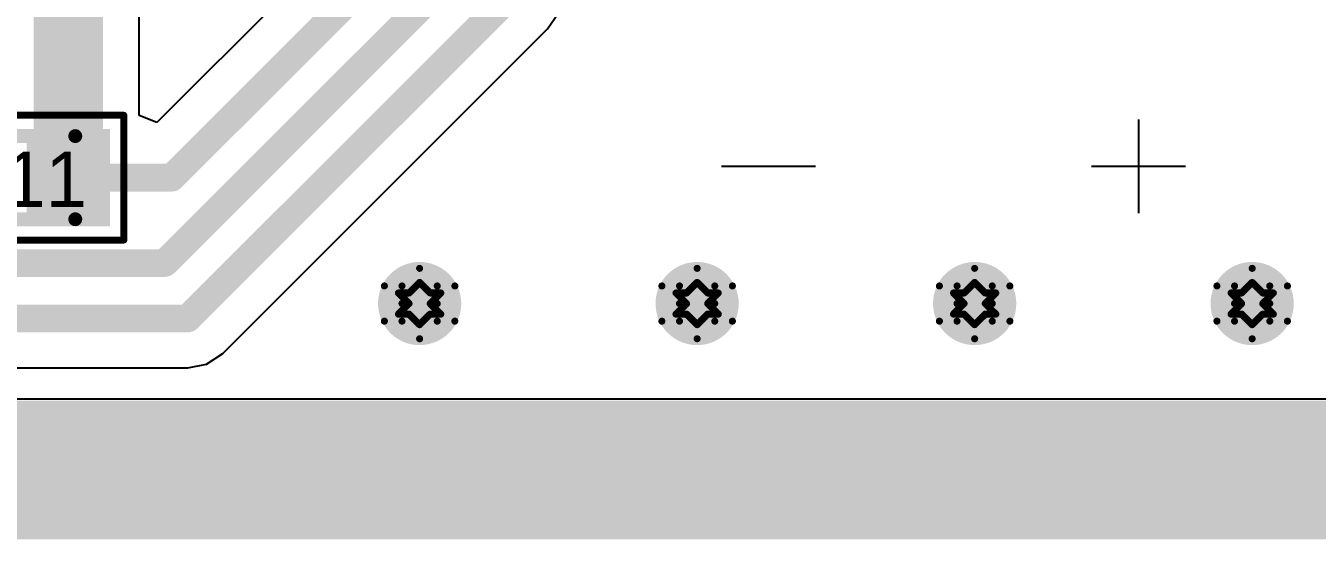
# Model space of a CAD drawing. Header units: millimetres. Extents: x 5 to 399, y 5 to 287.
# Drawn here: x 207.87 to 217.18, y 110.86 to 114.57 of the extents above; entities that cross this region are included whole.
import ezdxf

# ---------------------------------------------------------------- set-up
doc = ezdxf.new("R2010")
doc.units = ezdxf.units.MM
for name, color, linetype in [('BottomLayer', 5, 'Continuous'), ('DrillDrawing', 1, 'Continuous'), ('DrillGuide', 244, 'Continuous'), ('KeepOutLayer', 6, 'Continuous'), ('Mechanical13', 56, 'Continuous'), ('Mechanical2', 216, 'Continuous'), ('MidLayer1', 16, 'Continuous'), ('MidLayer2', 76, 'Continuous'), ('MultiLayer', 9, 'Continuous'), ('TopLayer', 1, 'Continuous'), ('TopOverlay', 2, 'Continuous'), ('TopPaste', 8, 'Continuous'), ('TopSolder', 216, 'Continuous'), ('ViaHoleLayer', 16, 'Continuous')]:
    doc.layers.add(name, color=color, linetype=linetype)

# ---------------------------------------------------------------- blocks, each defined once
blk = doc.blocks.new('0402___255')
at = {"layer": 'Mechanical13', "const_width": 0.1}
for points in [[(0.55, 0.3), (-0.55, 0.3)], [(-0.55, 0.3), (-0.55, -0.3)], [(0.55, 0.3), (0.55, -0.3)], [(0.55, -0.3), (-0.55, -0.3)]]:
    blk.add_lwpolyline(points, dxfattribs=at)
at = {"layer": 'Mechanical13', "const_width": 0.05}
for points in [[(-0.575, 0.3, 1), (-0.525, 0.3, 1)], [(-0.575, 0.3, 1), (-0.525, 0.3, 1)], [(0.525, 0.3, 1), (0.575, 0.3, 1)], [(0.525, 0.3, 1), (0.575, 0.3, 1)], [(-0.575, -0.3, 1), (-0.525, -0.3, 1)], [(-0.575, -0.3, 1), (-0.525, -0.3, 1)], [(0.525, -0.3, 1), (0.575, -0.3, 1)], [(0.525, -0.3, 1), (0.575, -0.3, 1)]]:
    blk.add_lwpolyline(points, format="xyb", close=True, dxfattribs=at)
at = {"layer": 'TopLayer'}
for points in [[(-0.25, -0.3), (-0.25, 0.3), (-0.75, -0.3), (-0.75, 0.3)], [(0.75, -0.3), (0.75, 0.3), (0.25, -0.3), (0.25, 0.3)]]:
    blk.add_solid(points, dxfattribs=at)
at = {"layer": 'TopOverlay', "const_width": 0.05}
for points in [[(-0.9, 0.45), (-0.9, -0.45)], [(0.9, 0.45), (-0.9, 0.45)], [(0.9, 0.45), (0.9, -0.45)], [(0.9, -0.45), (-0.9, -0.45)]]:
    blk.add_lwpolyline(points, dxfattribs=at)
at = {"layer": 'TopOverlay', "const_width": 0.025}
for points in [[(-0.9125, 0.45, 1), (-0.8875, 0.45, 1)], [(-0.9125, 0.45, 1), (-0.8875, 0.45, 1)], [(0.8875, 0.45, 1), (0.9125, 0.45, 1)], [(0.8875, 0.45, 1), (0.9125, 0.45, 1)], [(-0.9125, -0.45, 1), (-0.8875, -0.45, 1)], [(-0.9125, -0.45, 1), (-0.8875, -0.45, 1)], [(0.8875, -0.45, 1), (0.9125, -0.45, 1)], [(0.8875, -0.45, 1), (0.9125, -0.45, 1)]]:
    blk.add_lwpolyline(points, format="xyb", close=True, dxfattribs=at)
at = {"layer": 'TopPaste'}
for points in [[(-0.25, -0.3), (-0.25, 0.3), (-0.75, -0.3), (-0.75, 0.3)], [(0.75, -0.3), (0.75, 0.3), (0.25, -0.3), (0.25, 0.3)]]:
    blk.add_solid(points, dxfattribs=at)
at = {"layer": 'TopSolder'}
for points in [[(-0.2, -0.35), (-0.2, 0.35), (-0.8, -0.35), (-0.8, 0.35)], [(0.8, -0.35), (0.8, 0.35), (0.2, -0.35), (0.2, 0.35)]]:
    blk.add_solid(points, dxfattribs=at)

msp = doc.modelspace()

# ---------------------------------------------------------------- linework, layer by layer
at = {"layer": 'BottomLayer'}
msp.add_line((247.1892, 111.8716), (198.0288, 111.8716), dxfattribs=at)
at = {"layer": 'BottomLayer', "const_width": 0.3}
for points in [[(210.5624, 112.5618, 1), (210.8624, 112.5618, 1)], [(212.5624, 112.5618, 1), (212.8624, 112.5618, 1)], [(214.5624, 112.5618, 1), (214.8624, 112.5618, 1)], [(216.5624, 112.5618, 1), (216.8624, 112.5618, 1)]]:
    msp.add_lwpolyline(points, format="xyb", close=True, dxfattribs=at)
at = {"layer": 'DrillDrawing', "const_width": 0.0508}
for points in [[(210.5854, 112.6888), (210.7124, 112.8158)], [(210.7124, 112.8158), (210.8394, 112.6888)], [(212.5854, 112.6888), (212.7124, 112.8158)], [(212.7124, 112.8158), (212.8394, 112.6888)], [(214.5854, 112.6888), (214.7124, 112.8158)], [(214.7124, 112.8158), (214.8394, 112.6888)], [(216.5854, 112.6888), (216.7124, 112.8158)], [(216.7124, 112.8158), (216.8394, 112.6888)], [(210.4584, 112.6888), (210.5854, 112.5618)], [(210.4584, 112.6888), (210.5854, 112.6888)], [(210.6362, 112.638), (210.7124, 112.7142)], [(210.7124, 112.7142), (210.7886, 112.638)], [(210.8394, 112.6888), (210.9664, 112.6888)], [(210.8394, 112.5618), (210.9664, 112.6888)], [(212.4584, 112.6888), (212.5854, 112.5618)], [(212.4584, 112.6888), (212.5854, 112.6888)], [(212.6362, 112.638), (212.7124, 112.7142)], [(212.7124, 112.7142), (212.7886, 112.638)], [(212.8394, 112.6888), (212.9664, 112.6888)], [(212.8394, 112.5618), (212.9664, 112.6888)], [(214.4584, 112.6888), (214.5854, 112.5618)], [(214.4584, 112.6888), (214.5854, 112.6888)], [(214.6362, 112.638), (214.7124, 112.7142)], [(214.7124, 112.7142), (214.7886, 112.638)], [(214.8394, 112.6888), (214.9664, 112.6888)], [(214.8394, 112.5618), (214.9664, 112.6888)], [(216.4584, 112.6888), (216.5854, 112.5618)], [(216.4584, 112.6888), (216.5854, 112.6888)], [(216.6362, 112.638), (216.7124, 112.7142)], [(216.7124, 112.7142), (216.7886, 112.638)], [(216.8394, 112.6888), (216.9664, 112.6888)], [(216.8394, 112.5618), (216.9664, 112.6888)], [(210.56, 112.638), (210.6362, 112.5618)], [(210.56, 112.638), (210.6362, 112.638)], [(210.7886, 112.638), (210.8648, 112.638)], [(210.7886, 112.5618), (210.8648, 112.638)], [(212.56, 112.638), (212.6362, 112.5618)], [(212.56, 112.638), (212.6362, 112.638)], [(212.7886, 112.638), (212.8648, 112.638)], [(212.7886, 112.5618), (212.8648, 112.638)], [(214.56, 112.638), (214.6362, 112.5618)], [(214.56, 112.638), (214.6362, 112.638)], [(214.7886, 112.638), (214.8648, 112.638)], [(214.7886, 112.5618), (214.8648, 112.638)], [(216.56, 112.638), (216.6362, 112.5618)], [(216.56, 112.638), (216.6362, 112.638)], [(216.7886, 112.638), (216.8648, 112.638)], [(216.7886, 112.5618), (216.8648, 112.638)], [(210.4584, 112.4348), (210.5854, 112.5618)], [(210.56, 112.4856), (210.6362, 112.5618)], [(210.7886, 112.5618), (210.8648, 112.4856)], [(210.8394, 112.5618), (210.9664, 112.4348)], [(212.4584, 112.4348), (212.5854, 112.5618)], [(212.56, 112.4856), (212.6362, 112.5618)], [(212.7886, 112.5618), (212.8648, 112.4856)], [(212.8394, 112.5618), (212.9664, 112.4348)], [(214.4584, 112.4348), (214.5854, 112.5618)], [(214.56, 112.4856), (214.6362, 112.5618)], [(214.7886, 112.5618), (214.8648, 112.4856)], [(214.8394, 112.5618), (214.9664, 112.4348)], [(216.4584, 112.4348), (216.5854, 112.5618)], [(216.56, 112.4856), (216.6362, 112.5618)], [(216.7886, 112.5618), (216.8648, 112.4856)], [(216.8394, 112.5618), (216.9664, 112.4348)], [(210.4584, 112.4348), (210.5854, 112.4348)], [(210.56, 112.4856), (210.6362, 112.4856)], [(210.5854, 112.4348), (210.7124, 112.3078)], [(210.6362, 112.4856), (210.7124, 112.4094)], [(210.7124, 112.4094), (210.7886, 112.4856)], [(210.7124, 112.3078), (210.8394, 112.4348)], [(210.7886, 112.4856), (210.8648, 112.4856)], [(210.8394, 112.4348), (210.9664, 112.4348)], [(212.4584, 112.4348), (212.5854, 112.4348)], [(212.56, 112.4856), (212.6362, 112.4856)], [(212.5854, 112.4348), (212.7124, 112.3078)], [(212.6362, 112.4856), (212.7124, 112.4094)], [(212.7124, 112.4094), (212.7886, 112.4856)], [(212.7124, 112.3078), (212.8394, 112.4348)], [(212.7886, 112.4856), (212.8648, 112.4856)], [(212.8394, 112.4348), (212.9664, 112.4348)], [(214.4584, 112.4348), (214.5854, 112.4348)], [(214.56, 112.4856), (214.6362, 112.4856)], [(214.5854, 112.4348), (214.7124, 112.3078)], [(214.6362, 112.4856), (214.7124, 112.4094)], [(214.7124, 112.4094), (214.7886, 112.4856)], [(214.7124, 112.3078), (214.8394, 112.4348)], [(214.7886, 112.4856), (214.8648, 112.4856)], [(214.8394, 112.4348), (214.9664, 112.4348)], [(216.4584, 112.4348), (216.5854, 112.4348)], [(216.56, 112.4856), (216.6362, 112.4856)], [(216.5854, 112.4348), (216.7124, 112.3078)], [(216.6362, 112.4856), (216.7124, 112.4094)], [(216.7124, 112.4094), (216.7886, 112.4856)], [(216.7124, 112.3078), (216.8394, 112.4348)], [(216.7886, 112.4856), (216.8648, 112.4856)], [(216.8394, 112.4348), (216.9664, 112.4348)]]:
    msp.add_lwpolyline(points, dxfattribs=at)
at = {"layer": 'DrillDrawing', "const_width": 0.0254}
for points in [[(210.6997, 112.8158, 1), (210.7251, 112.8158, 1)], [(210.6997, 112.8158, 1), (210.7251, 112.8158, 1)], [(212.6997, 112.8158, 1), (212.7251, 112.8158, 1)], [(212.6997, 112.8158, 1), (212.7251, 112.8158, 1)], [(214.6997, 112.8158, 1), (214.7251, 112.8158, 1)], [(214.6997, 112.8158, 1), (214.7251, 112.8158, 1)], [(216.6997, 112.8158, 1), (216.7251, 112.8158, 1)], [(216.6997, 112.8158, 1), (216.7251, 112.8158, 1)], [(210.4457, 112.6888, 1), (210.4711, 112.6888, 1)], [(210.4457, 112.6888, 1), (210.4711, 112.6888, 1)], [(210.5727, 112.6888, 1), (210.5981, 112.6888, 1)], [(210.5727, 112.6888, 1), (210.5981, 112.6888, 1)], [(210.6997, 112.7142, 1), (210.7251, 112.7142, 1)], [(210.6997, 112.7142, 1), (210.7251, 112.7142, 1)], [(210.8267, 112.6888, 1), (210.8521, 112.6888, 1)], [(210.8267, 112.6888, 1), (210.8521, 112.6888, 1)], [(210.9537, 112.6888, 1), (210.9791, 112.6888, 1)], [(210.9537, 112.6888, 1), (210.9791, 112.6888, 1)], [(212.4457, 112.6888, 1), (212.4711, 112.6888, 1)], [(212.4457, 112.6888, 1), (212.4711, 112.6888, 1)], [(212.5727, 112.6888, 1), (212.5981, 112.6888, 1)], [(212.5727, 112.6888, 1), (212.5981, 112.6888, 1)], [(212.6997, 112.7142, 1), (212.7251, 112.7142, 1)], [(212.6997, 112.7142, 1), (212.7251, 112.7142, 1)], [(212.8267, 112.6888, 1), (212.8521, 112.6888, 1)], [(212.8267, 112.6888, 1), (212.8521, 112.6888, 1)], [(212.9537, 112.6888, 1), (212.9791, 112.6888, 1)], [(212.9537, 112.6888, 1), (212.9791, 112.6888, 1)], [(214.4457, 112.6888, 1), (214.4711, 112.6888, 1)], [(214.4457, 112.6888, 1), (214.4711, 112.6888, 1)], [(214.5727, 112.6888, 1), (214.5981, 112.6888, 1)], [(214.5727, 112.6888, 1), (214.5981, 112.6888, 1)], [(214.6997, 112.7142, 1), (214.7251, 112.7142, 1)], [(214.6997, 112.7142, 1), (214.7251, 112.7142, 1)], [(214.8267, 112.6888, 1), (214.8521, 112.6888, 1)], [(214.8267, 112.6888, 1), (214.8521, 112.6888, 1)], [(214.9537, 112.6888, 1), (214.9791, 112.6888, 1)], [(214.9537, 112.6888, 1), (214.9791, 112.6888, 1)], [(216.4457, 112.6888, 1), (216.4711, 112.6888, 1)], [(216.4457, 112.6888, 1), (216.4711, 112.6888, 1)], [(216.5727, 112.6888, 1), (216.5981, 112.6888, 1)], [(216.5727, 112.6888, 1), (216.5981, 112.6888, 1)], [(216.6997, 112.7142, 1), (216.7251, 112.7142, 1)], [(216.6997, 112.7142, 1), (216.7251, 112.7142, 1)], [(216.8267, 112.6888, 1), (216.8521, 112.6888, 1)], [(216.8267, 112.6888, 1), (216.8521, 112.6888, 1)], [(216.9537, 112.6888, 1), (216.9791, 112.6888, 1)], [(216.9537, 112.6888, 1), (216.9791, 112.6888, 1)], [(210.5473, 112.638, 1), (210.5727, 112.638, 1)], [(210.5473, 112.638, 1), (210.5727, 112.638, 1)], [(210.6235, 112.638, 1), (210.6489, 112.638, 1)], [(210.6235, 112.638, 1), (210.6489, 112.638, 1)], [(210.7759, 112.638, 1), (210.8013, 112.638, 1)], [(210.7759, 112.638, 1), (210.8013, 112.638, 1)], [(210.8521, 112.638, 1), (210.8775, 112.638, 1)], [(210.8521, 112.638, 1), (210.8775, 112.638, 1)], [(212.5473, 112.638, 1), (212.5727, 112.638, 1)], [(212.5473, 112.638, 1), (212.5727, 112.638, 1)], [(212.6235, 112.638, 1), (212.6489, 112.638, 1)], [(212.6235, 112.638, 1), (212.6489, 112.638, 1)], [(212.7759, 112.638, 1), (212.8013, 112.638, 1)], [(212.7759, 112.638, 1), (212.8013, 112.638, 1)], [(212.8521, 112.638, 1), (212.8775, 112.638, 1)], [(212.8521, 112.638, 1), (212.8775, 112.638, 1)], [(214.5473, 112.638, 1), (214.5727, 112.638, 1)], [(214.5473, 112.638, 1), (214.5727, 112.638, 1)], [(214.6235, 112.638, 1), (214.6489, 112.638, 1)], [(214.6235, 112.638, 1), (214.6489, 112.638, 1)], [(214.7759, 112.638, 1), (214.8013, 112.638, 1)], [(214.7759, 112.638, 1), (214.8013, 112.638, 1)], [(214.8521, 112.638, 1), (214.8775, 112.638, 1)], [(214.8521, 112.638, 1), (214.8775, 112.638, 1)], [(216.5473, 112.638, 1), (216.5727, 112.638, 1)], [(216.5473, 112.638, 1), (216.5727, 112.638, 1)], [(216.6235, 112.638, 1), (216.6489, 112.638, 1)], [(216.6235, 112.638, 1), (216.6489, 112.638, 1)], [(216.7759, 112.638, 1), (216.8013, 112.638, 1)], [(216.7759, 112.638, 1), (216.8013, 112.638, 1)], [(216.8521, 112.638, 1), (216.8775, 112.638, 1)], [(216.8521, 112.638, 1), (216.8775, 112.638, 1)], [(210.5727, 112.5618, 1), (210.5981, 112.5618, 1)], [(210.5727, 112.5618, 1), (210.5981, 112.5618, 1)], [(210.6235, 112.5618, 1), (210.6489, 112.5618, 1)], [(210.6235, 112.5618, 1), (210.6489, 112.5618, 1)], [(210.7759, 112.5618, 1), (210.8013, 112.5618, 1)], [(210.7759, 112.5618, 1), (210.8013, 112.5618, 1)], [(210.8267, 112.5618, 1), (210.8521, 112.5618, 1)], [(210.8267, 112.5618, 1), (210.8521, 112.5618, 1)], [(212.5727, 112.5618, 1), (212.5981, 112.5618, 1)], [(212.5727, 112.5618, 1), (212.5981, 112.5618, 1)], [(212.6235, 112.5618, 1), (212.6489, 112.5618, 1)], [(212.6235, 112.5618, 1), (212.6489, 112.5618, 1)], [(212.7759, 112.5618, 1), (212.8013, 112.5618, 1)], [(212.7759, 112.5618, 1), (212.8013, 112.5618, 1)], [(212.8267, 112.5618, 1), (212.8521, 112.5618, 1)], [(212.8267, 112.5618, 1), (212.8521, 112.5618, 1)], [(214.5727, 112.5618, 1), (214.5981, 112.5618, 1)], [(214.5727, 112.5618, 1), (214.5981, 112.5618, 1)], [(214.6235, 112.5618, 1), (214.6489, 112.5618, 1)], [(214.6235, 112.5618, 1), (214.6489, 112.5618, 1)], [(214.7759, 112.5618, 1), (214.8013, 112.5618, 1)], [(214.7759, 112.5618, 1), (214.8013, 112.5618, 1)], [(214.8267, 112.5618, 1), (214.8521, 112.5618, 1)], [(214.8267, 112.5618, 1), (214.8521, 112.5618, 1)], [(216.5727, 112.5618, 1), (216.5981, 112.5618, 1)], [(216.5727, 112.5618, 1), (216.5981, 112.5618, 1)], [(216.6235, 112.5618, 1), (216.6489, 112.5618, 1)], [(216.6235, 112.5618, 1), (216.6489, 112.5618, 1)], [(216.7759, 112.5618, 1), (216.8013, 112.5618, 1)], [(216.7759, 112.5618, 1), (216.8013, 112.5618, 1)], [(216.8267, 112.5618, 1), (216.8521, 112.5618, 1)], [(216.8267, 112.5618, 1), (216.8521, 112.5618, 1)], [(210.4457, 112.4348, 1), (210.4711, 112.4348, 1)], [(210.4457, 112.4348, 1), (210.4711, 112.4348, 1)], [(210.5473, 112.4856, 1), (210.5727, 112.4856, 1)], [(210.5473, 112.4856, 1), (210.5727, 112.4856, 1)], [(210.5727, 112.4348, 1), (210.5981, 112.4348, 1)], [(210.5727, 112.4348, 1), (210.5981, 112.4348, 1)], [(210.6235, 112.4856, 1), (210.6489, 112.4856, 1)], [(210.6235, 112.4856, 1), (210.6489, 112.4856, 1)], [(210.6997, 112.4094, 1), (210.7251, 112.4094, 1)], [(210.6997, 112.4094, 1), (210.7251, 112.4094, 1)], [(210.7759, 112.4856, 1), (210.8013, 112.4856, 1)], [(210.7759, 112.4856, 1), (210.8013, 112.4856, 1)], [(210.8267, 112.4348, 1), (210.8521, 112.4348, 1)], [(210.8267, 112.4348, 1), (210.8521, 112.4348, 1)], [(210.8521, 112.4856, 1), (210.8775, 112.4856, 1)], [(210.8521, 112.4856, 1), (210.8775, 112.4856, 1)], [(210.9537, 112.4348, 1), (210.9791, 112.4348, 1)], [(210.9537, 112.4348, 1), (210.9791, 112.4348, 1)], [(212.4457, 112.4348, 1), (212.4711, 112.4348, 1)], [(212.4457, 112.4348, 1), (212.4711, 112.4348, 1)], [(212.5473, 112.4856, 1), (212.5727, 112.4856, 1)], [(212.5473, 112.4856, 1), (212.5727, 112.4856, 1)], [(212.5727, 112.4348, 1), (212.5981, 112.4348, 1)], [(212.5727, 112.4348, 1), (212.5981, 112.4348, 1)], [(212.6235, 112.4856, 1), (212.6489, 112.4856, 1)], [(212.6235, 112.4856, 1), (212.6489, 112.4856, 1)], [(212.6997, 112.4094, 1), (212.7251, 112.4094, 1)], [(212.6997, 112.4094, 1), (212.7251, 112.4094, 1)], [(212.7759, 112.4856, 1), (212.8013, 112.4856, 1)], [(212.7759, 112.4856, 1), (212.8013, 112.4856, 1)], [(212.8267, 112.4348, 1), (212.8521, 112.4348, 1)], [(212.8267, 112.4348, 1), (212.8521, 112.4348, 1)], [(212.8521, 112.4856, 1), (212.8775, 112.4856, 1)], [(212.8521, 112.4856, 1), (212.8775, 112.4856, 1)], [(212.9537, 112.4348, 1), (212.9791, 112.4348, 1)], [(212.9537, 112.4348, 1), (212.9791, 112.4348, 1)], [(214.4457, 112.4348, 1), (214.4711, 112.4348, 1)], [(214.4457, 112.4348, 1), (214.4711, 112.4348, 1)], [(214.5473, 112.4856, 1), (214.5727, 112.4856, 1)], [(214.5473, 112.4856, 1), (214.5727, 112.4856, 1)], [(214.5727, 112.4348, 1), (214.5981, 112.4348, 1)], [(214.5727, 112.4348, 1), (214.5981, 112.4348, 1)], [(214.6235, 112.4856, 1), (214.6489, 112.4856, 1)], [(214.6235, 112.4856, 1), (214.6489, 112.4856, 1)], [(214.6997, 112.4094, 1), (214.7251, 112.4094, 1)], [(214.6997, 112.4094, 1), (214.7251, 112.4094, 1)], [(214.7759, 112.4856, 1), (214.8013, 112.4856, 1)], [(214.7759, 112.4856, 1), (214.8013, 112.4856, 1)], [(214.8267, 112.4348, 1), (214.8521, 112.4348, 1)], [(214.8267, 112.4348, 1), (214.8521, 112.4348, 1)], [(214.8521, 112.4856, 1), (214.8775, 112.4856, 1)], [(214.8521, 112.4856, 1), (214.8775, 112.4856, 1)], [(214.9537, 112.4348, 1), (214.9791, 112.4348, 1)], [(214.9537, 112.4348, 1), (214.9791, 112.4348, 1)], [(216.4457, 112.4348, 1), (216.4711, 112.4348, 1)], [(216.4457, 112.4348, 1), (216.4711, 112.4348, 1)], [(216.5473, 112.4856, 1), (216.5727, 112.4856, 1)], [(216.5473, 112.4856, 1), (216.5727, 112.4856, 1)], [(216.5727, 112.4348, 1), (216.5981, 112.4348, 1)], [(216.5727, 112.4348, 1), (216.5981, 112.4348, 1)], [(216.6235, 112.4856, 1), (216.6489, 112.4856, 1)], [(216.6235, 112.4856, 1), (216.6489, 112.4856, 1)], [(216.6997, 112.4094, 1), (216.7251, 112.4094, 1)], [(216.6997, 112.4094, 1), (216.7251, 112.4094, 1)], [(216.7759, 112.4856, 1), (216.8013, 112.4856, 1)], [(216.7759, 112.4856, 1), (216.8013, 112.4856, 1)], [(216.8267, 112.4348, 1), (216.8521, 112.4348, 1)], [(216.8267, 112.4348, 1), (216.8521, 112.4348, 1)], [(216.8521, 112.4856, 1), (216.8775, 112.4856, 1)], [(216.8521, 112.4856, 1), (216.8775, 112.4856, 1)], [(216.9537, 112.4348, 1), (216.9791, 112.4348, 1)], [(216.9537, 112.4348, 1), (216.9791, 112.4348, 1)], [(210.6997, 112.3078, 1), (210.7251, 112.3078, 1)], [(210.6997, 112.3078, 1), (210.7251, 112.3078, 1)], [(212.6997, 112.3078, 1), (212.7251, 112.3078, 1)], [(212.6997, 112.3078, 1), (212.7251, 112.3078, 1)], [(214.6997, 112.3078, 1), (214.7251, 112.3078, 1)], [(214.6997, 112.3078, 1), (214.7251, 112.3078, 1)], [(216.6997, 112.3078, 1), (216.7251, 112.3078, 1)], [(216.6997, 112.3078, 1), (216.7251, 112.3078, 1)]]:
    msp.add_lwpolyline(points, format="xyb", close=True, dxfattribs=at)
at = {"layer": 'DrillGuide', "const_width": 0.125}
for points in [[(210.6499, 112.5618, 1), (210.7749, 112.5618, 1)], [(212.6499, 112.5618, 1), (212.7749, 112.5618, 1)], [(214.6499, 112.5618, 1), (214.7749, 112.5618, 1)], [(216.6499, 112.5618, 1), (216.7749, 112.5618, 1)]]:
    msp.add_lwpolyline(points, format="xyb", close=True, dxfattribs=at)
at = {"layer": 'KeepOutLayer', "const_width": 1}
msp.add_lwpolyline([(155.7124, 111.3618), (249.7124, 111.3618)], dxfattribs=at)
at = {"layer": 'Mechanical2', "const_width": 0.254}
msp.add_lwpolyline([(155.7124, 111.3618), (249.7124, 111.3618)], dxfattribs=at)
at = {"layer": 'MidLayer1'}
msp.add_line((249.2026, 111.8716), (198.0288, 111.8716), dxfattribs=at)
at = {"layer": 'MidLayer1', "const_width": 0.3}
for points in [[(210.5624, 112.5618, 1), (210.8624, 112.5618, 1)], [(212.5624, 112.5618, 1), (212.8624, 112.5618, 1)], [(214.5624, 112.5618, 1), (214.8624, 112.5618, 1)], [(216.5624, 112.5618, 1), (216.8624, 112.5618, 1)]]:
    msp.add_lwpolyline(points, format="xyb", close=True, dxfattribs=at)
at = {"layer": 'MidLayer2'}
msp.add_line((249.2026, 111.8716), (198.0288, 111.8716), dxfattribs=at)
at = {"layer": 'MidLayer2', "const_width": 0.3}
for points in [[(210.5624, 112.5618, 1), (210.8624, 112.5618, 1)], [(212.5624, 112.5618, 1), (212.8624, 112.5618, 1)], [(214.5624, 112.5618, 1), (214.8624, 112.5618, 1)], [(216.5624, 112.5618, 1), (216.8624, 112.5618, 1)]]:
    msp.add_lwpolyline(points, format="xyb", close=True, dxfattribs=at)
at = {"layer": 'MultiLayer', "const_width": 0.3}
for points in [[(210.5624, 112.5618, 1), (210.8624, 112.5618, 1)], [(212.5624, 112.5618, 1), (212.8624, 112.5618, 1)], [(214.5624, 112.5618, 1), (214.8624, 112.5618, 1)], [(216.5624, 112.5618, 1), (216.8624, 112.5618, 1)]]:
    msp.add_lwpolyline(points, format="xyb", close=True, dxfattribs=at)
at = {"layer": 'TopLayer'}
for p, q in [((208.6906, 113.9195), (208.6906, 116.0772)), ((210.2075, 115.2568), (208.8176, 113.8669)), ((211.6351, 114.5437), (211.7125, 114.6595)), ((209.2931, 112.2017), (211.6351, 114.5437)), ((208.8176, 113.8669), (208.6906, 113.9195)), ((209.1773, 112.1243), (209.2931, 112.2017)), ((203.439, 112.0971), (209.0408, 112.0971)), ((209.0408, 112.0971), (209.1773, 112.1243)), ((247.1892, 111.8716), (198.0288, 111.8716))]:
    msp.add_line(p, q, dxfattribs=at)
for points, const_width in [([(208.1808, 113.47), (208.1808, 117.0942)], 0.5), ([(208.9254, 113.47), (210.5644, 115.109)], 0.2), ([(208.8751, 112.854), (210.9828, 114.9617)], 0.2), ([(209.0408, 112.454), (211.3828, 114.796)], 0.2), ([(208.1808, 113.47), (208.9254, 113.47)], 0.2), ([(205.8076, 112.854), (208.8751, 112.854)], 0.2), ([(203.439, 112.454), (209.0408, 112.454)], 0.2)]:
    msp.add_lwpolyline(points, dxfattribs=dict(at, const_width=const_width))
for points, const_width in [([(208.0558, 113.47, 1), (208.3058, 113.47, 1)], 0.25), ([(208.1308, 113.47, 1), (208.2308, 113.47, 1)], 0.1), ([(208.8754, 113.47, 1), (208.9754, 113.47, 1)], 0.1), ([(208.8754, 113.47, 1), (208.9754, 113.47, 1)], 0.1), ([(208.8251, 112.854, 1), (208.9251, 112.854, 1)], 0.1), ([(208.8251, 112.854, 1), (208.9251, 112.854, 1)], 0.1), ([(210.5624, 112.5618, 1), (210.8624, 112.5618, 1)], 0.3), ([(212.5624, 112.5618, 1), (212.8624, 112.5618, 1)], 0.3), ([(214.5624, 112.5618, 1), (214.8624, 112.5618, 1)], 0.3), ([(216.5624, 112.5618, 1), (216.8624, 112.5618, 1)], 0.3), ([(208.9908, 112.454, 1), (209.0908, 112.454, 1)], 0.1), ([(208.9908, 112.454, 1), (209.0908, 112.454, 1)], 0.1)]:
    msp.add_lwpolyline(points, format="xyb", close=True, dxfattribs=dict(at, const_width=const_width))
at = {"layer": 'TopOverlay'}
for p, q in [((215.893, 113.8906), (215.893, 113.2135)), ((212.8874, 113.552), (213.5645, 113.552)), ((215.5544, 113.552), (216.2315, 113.552))]:
    msp.add_line(p, q, dxfattribs=at)
at = {"layer": 'ViaHoleLayer', "const_width": 0.125}
for points in [[(210.6499, 112.5618, 1), (210.7749, 112.5618, 1)], [(212.6499, 112.5618, 1), (212.7749, 112.5618, 1)], [(214.6499, 112.5618, 1), (214.7749, 112.5618, 1)], [(216.6499, 112.5618, 1), (216.7749, 112.5618, 1)]]:
    msp.add_lwpolyline(points, format="xyb", close=True, dxfattribs=at)

# ---------------------------------------------------------------- block references
at = {"rotation": 180}
msp.add_blockref('0402___255', (207.6808, 113.47), dxfattribs=at)

# ---------------------------------------------------------------- texts
at = {"layer": 'TopOverlay'}
msp.add_text('C511', height=0.4, dxfattribs=at).set_placement((207.0354, 113.2586))

doc.saveas('drawing.dxf')
